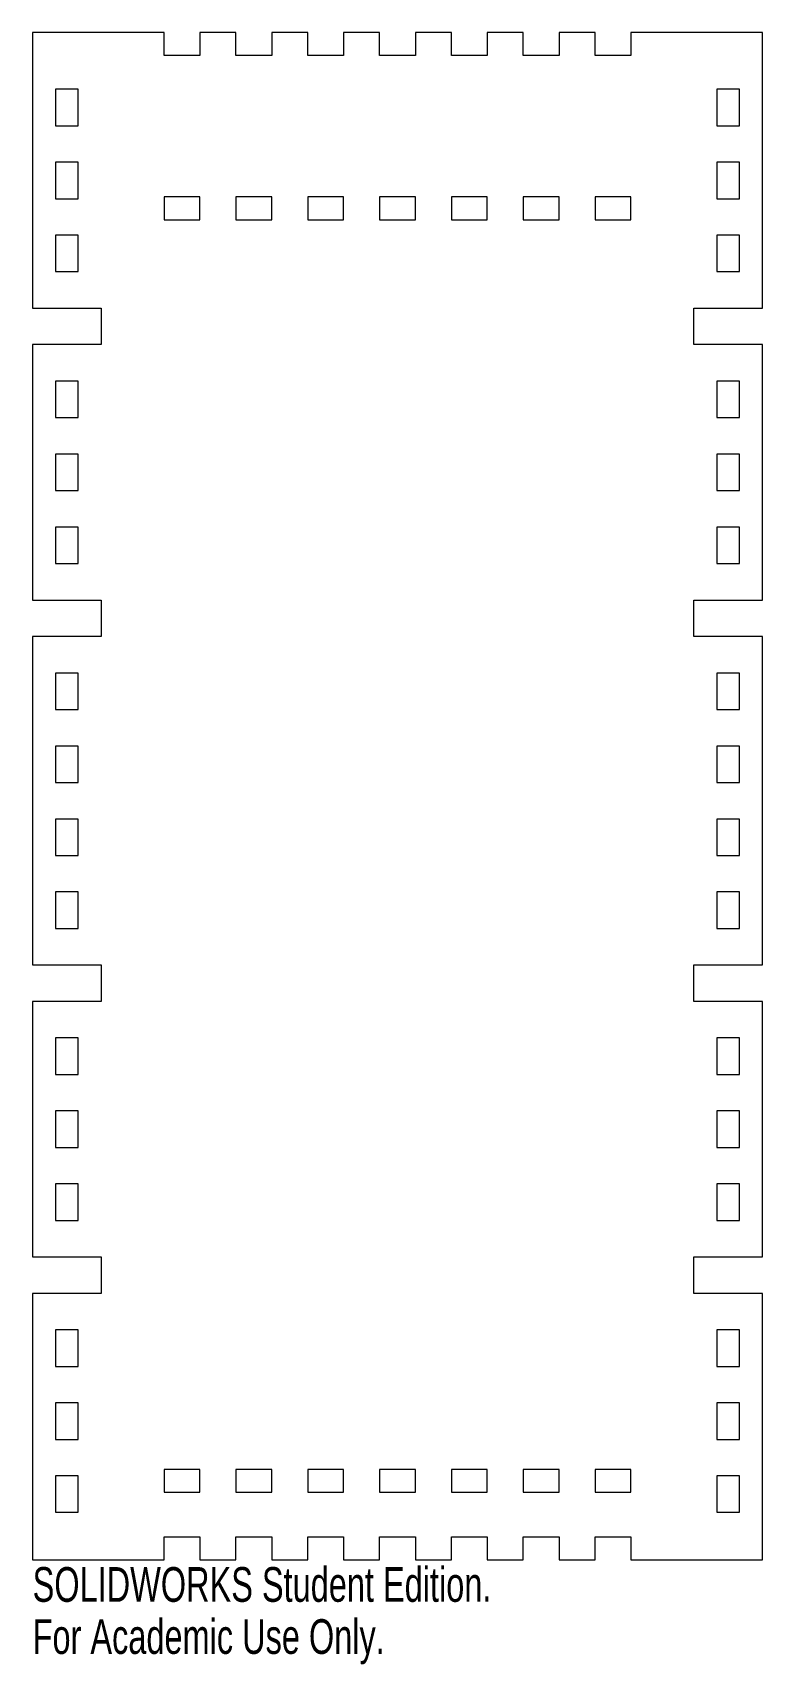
# Model space of a CAD drawing. Header units: inches. Extents: x -2.56 to 1.44, y -7.27 to 1.67.
import ezdxf

# ---------------------------------------------------------------- set-up
doc = ezdxf.new("R2010")
doc.units = ezdxf.units.IN
doc.header["$MEASUREMENT"] = 0
doc.styles.add('SLDTEXTSTYLE0', font='TXT', dxfattribs={"width": 0.7})

msp = doc.modelspace()

# ---------------------------------------------------------------- linework, layer by layer
at = {"color": 7, "linetype": 'Continuous', "lineweight": 15}
for p, q in [((-2.5551, 1.6726), (-2.5551, 0.1626)), ((-1.8346, 1.6726), (-2.5551, 1.6726)), ((-1.8346, 1.5476), (-1.8346, 1.6726)), ((-1.6378, 1.6726), (-1.6378, 1.5476)), ((-1.4409, 1.6726), (-1.6378, 1.6726)), ((-1.4409, 1.5476), (-1.4409, 1.6726)), ((-1.2441, 1.6726), (-1.2441, 1.5476)), ((-1.0472, 1.6726), (-1.2441, 1.6726)), ((-1.0472, 1.5476), (-1.0472, 1.6726)), ((-0.8504, 1.6726), (-0.8504, 1.5476)), ((-0.6535, 1.6726), (-0.8504, 1.6726)), ((-0.6535, 1.5476), (-0.6535, 1.6726)), ((-0.4567, 1.6726), (-0.4567, 1.5476)), ((-0.2598, 1.6726), (-0.4567, 1.6726)), ((-0.2598, 1.5476), (-0.2598, 1.6726)), ((-0.063, 1.6726), (-0.063, 1.5476)), ((0.1339, 1.6726), (-0.063, 1.6726)), ((0.1339, 1.5476), (0.1339, 1.6726)), ((0.3307, 1.6726), (0.3307, 1.5476)), ((0.5276, 1.6726), (0.3307, 1.6726)), ((0.5276, 1.5476), (0.5276, 1.6726)), ((0.7244, 1.6726), (0.7244, 1.5476)), ((1.4449, 1.6726), (0.7244, 1.6726)), ((1.4449, 0.1626), (1.4449, 1.6726)), ((-1.6378, 1.5476), (-1.8346, 1.5476)), ((-1.2441, 1.5476), (-1.4409, 1.5476)), ((-0.8504, 1.5476), (-1.0472, 1.5476)), ((-0.4567, 1.5476), (-0.6535, 1.5476)), ((-0.063, 1.5476), (-0.2598, 1.5476)), ((0.3307, 1.5476), (0.1339, 1.5476)), ((0.7244, 1.5476), (0.5276, 1.5476)), ((-2.3051, 1.3626), (-2.4301, 1.3626)), ((-2.4301, 1.3626), (-2.4301, 1.1626)), ((-2.3051, 1.1626), (-2.3051, 1.3626)), ((1.3199, 1.3626), (1.1949, 1.3626)), ((1.1949, 1.3626), (1.1949, 1.1626)), ((1.3199, 1.1626), (1.3199, 1.3626)), ((-2.4301, 1.1626), (-2.3051, 1.1626)), ((1.1949, 1.1626), (1.3199, 1.1626)), ((-2.3051, 0.9626), (-2.4301, 0.9626)), ((-2.4301, 0.9626), (-2.4301, 0.7626)), ((-2.3051, 0.7626), (-2.3051, 0.9626)), ((1.3199, 0.9626), (1.1949, 0.9626)), ((1.1949, 0.9626), (1.1949, 0.7626)), ((1.3199, 0.7626), (1.3199, 0.9626)), ((-2.4301, 0.7626), (-2.3051, 0.7626)), ((-1.6378, 0.7721), (-1.8346, 0.7721)), ((-1.8346, 0.7721), (-1.8346, 0.6471)), ((-1.6378, 0.6471), (-1.6378, 0.7721)), ((-1.2441, 0.7721), (-1.4409, 0.7721)), ((-1.4409, 0.7721), (-1.4409, 0.6471)), ((-1.2441, 0.6471), (-1.2441, 0.7721)), ((-0.8504, 0.7721), (-1.0472, 0.7721)), ((-1.0472, 0.7721), (-1.0472, 0.6471)), ((-0.8504, 0.6471), (-0.8504, 0.7721)), ((-0.4567, 0.7721), (-0.6535, 0.7721)), ((-0.6535, 0.7721), (-0.6535, 0.6471)), ((-0.4567, 0.6471), (-0.4567, 0.7721)), ((-0.063, 0.7721), (-0.2598, 0.7721)), ((-0.2598, 0.7721), (-0.2598, 0.6471)), ((-0.063, 0.6471), (-0.063, 0.7721)), ((0.3307, 0.7721), (0.1339, 0.7721)), ((0.1339, 0.7721), (0.1339, 0.6471)), ((0.3307, 0.6471), (0.3307, 0.7721)), ((0.7244, 0.7721), (0.5276, 0.7721)), ((0.5276, 0.7721), (0.5276, 0.6471)), ((0.7244, 0.6471), (0.7244, 0.7721)), ((1.1949, 0.7626), (1.3199, 0.7626)), ((-1.8346, 0.6471), (-1.6378, 0.6471)), ((-1.4409, 0.6471), (-1.2441, 0.6471)), ((-1.0472, 0.6471), (-0.8504, 0.6471)), ((-0.6535, 0.6471), (-0.4567, 0.6471)), ((-0.2598, 0.6471), (-0.063, 0.6471)), ((0.1339, 0.6471), (0.3307, 0.6471)), ((0.5276, 0.6471), (0.7244, 0.6471)), ((-2.3051, 0.5626), (-2.4301, 0.5626)), ((-2.4301, 0.5626), (-2.4301, 0.3626)), ((-2.3051, 0.3626), (-2.3051, 0.5626)), ((1.3199, 0.5626), (1.1949, 0.5626)), ((1.1949, 0.5626), (1.1949, 0.3626)), ((1.3199, 0.3626), (1.3199, 0.5626)), ((-2.4301, 0.3626), (-2.3051, 0.3626)), ((1.1949, 0.3626), (1.3199, 0.3626)), ((-2.5551, 0.1626), (-2.1801, 0.1626)), ((-2.1801, 0.1626), (-2.1801, -0.0374)), ((1.0699, 0.1626), (1.4449, 0.1626)), ((1.0699, -0.0374), (1.0699, 0.1626)), ((-2.5551, -0.0374), (-2.5551, -1.4374)), ((-2.1801, -0.0374), (-2.5551, -0.0374)), ((1.4449, -0.0374), (1.0699, -0.0374)), ((1.4449, -1.4374), (1.4449, -0.0374)), ((-2.3051, -0.2374), (-2.4301, -0.2374)), ((-2.4301, -0.2374), (-2.4301, -0.4374)), ((-2.3051, -0.4374), (-2.3051, -0.2374)), ((1.3199, -0.2374), (1.1949, -0.2374)), ((1.1949, -0.2374), (1.1949, -0.4374)), ((1.3199, -0.4374), (1.3199, -0.2374)), ((-2.4301, -0.4374), (-2.3051, -0.4374)), ((1.1949, -0.4374), (1.3199, -0.4374)), ((-2.3051, -0.6374), (-2.4301, -0.6374)), ((-2.4301, -0.6374), (-2.4301, -0.8374)), ((-2.3051, -0.8374), (-2.3051, -0.6374)), ((1.3199, -0.6374), (1.1949, -0.6374)), ((1.1949, -0.6374), (1.1949, -0.8374)), ((1.3199, -0.8374), (1.3199, -0.6374)), ((-2.4301, -0.8374), (-2.3051, -0.8374)), ((1.1949, -0.8374), (1.3199, -0.8374)), ((-2.3051, -1.0374), (-2.4301, -1.0374)), ((-2.4301, -1.0374), (-2.4301, -1.2374)), ((-2.3051, -1.2374), (-2.3051, -1.0374)), ((1.3199, -1.0374), (1.1949, -1.0374)), ((1.1949, -1.0374), (1.1949, -1.2374)), ((1.3199, -1.2374), (1.3199, -1.0374)), ((-2.4301, -1.2374), (-2.3051, -1.2374)), ((1.1949, -1.2374), (1.3199, -1.2374)), ((-2.5551, -1.4374), (-2.1801, -1.4374)), ((-2.1801, -1.4374), (-2.1801, -1.6374)), ((1.0699, -1.4374), (1.4449, -1.4374)), ((1.0699, -1.6374), (1.0699, -1.4374)), ((-2.5551, -1.6374), (-2.5551, -3.4374)), ((-2.1801, -1.6374), (-2.5551, -1.6374)), ((1.4449, -1.6374), (1.0699, -1.6374)), ((1.4449, -3.4374), (1.4449, -1.6374)), ((-2.3051, -1.8374), (-2.4301, -1.8374)), ((-2.4301, -1.8374), (-2.4301, -2.0374)), ((-2.3051, -2.0374), (-2.3051, -1.8374)), ((1.3199, -1.8374), (1.1949, -1.8374)), ((1.1949, -1.8374), (1.1949, -2.0374)), ((1.3199, -2.0374), (1.3199, -1.8374)), ((-2.4301, -2.0374), (-2.3051, -2.0374)), ((1.1949, -2.0374), (1.3199, -2.0374)), ((-2.3051, -2.2374), (-2.4301, -2.2374)), ((-2.4301, -2.2374), (-2.4301, -2.4374)), ((-2.3051, -2.4374), (-2.3051, -2.2374)), ((1.3199, -2.2374), (1.1949, -2.2374)), ((1.1949, -2.2374), (1.1949, -2.4374)), ((1.3199, -2.4374), (1.3199, -2.2374)), ((-2.4301, -2.4374), (-2.3051, -2.4374)), ((1.1949, -2.4374), (1.3199, -2.4374)), ((-2.3051, -2.6374), (-2.4301, -2.6374)), ((-2.4301, -2.6374), (-2.4301, -2.8374)), ((-2.3051, -2.8374), (-2.3051, -2.6374)), ((1.3199, -2.6374), (1.1949, -2.6374)), ((1.1949, -2.6374), (1.1949, -2.8374)), ((1.3199, -2.8374), (1.3199, -2.6374)), ((-2.4301, -2.8374), (-2.3051, -2.8374)), ((1.1949, -2.8374), (1.3199, -2.8374)), ((-2.3051, -3.0374), (-2.4301, -3.0374)), ((-2.4301, -3.0374), (-2.4301, -3.2374)), ((-2.3051, -3.2374), (-2.3051, -3.0374)), ((1.3199, -3.0374), (1.1949, -3.0374)), ((1.1949, -3.0374), (1.1949, -3.2374)), ((1.3199, -3.2374), (1.3199, -3.0374)), ((-2.4301, -3.2374), (-2.3051, -3.2374)), ((1.1949, -3.2374), (1.3199, -3.2374)), ((-2.5551, -3.4374), (-2.1801, -3.4374)), ((-2.1801, -3.4374), (-2.1801, -3.6374)), ((1.0699, -3.4374), (1.4449, -3.4374)), ((1.0699, -3.6374), (1.0699, -3.4374)), ((-2.5551, -3.6374), (-2.5551, -5.0374)), ((-2.1801, -3.6374), (-2.5551, -3.6374)), ((1.4449, -3.6374), (1.0699, -3.6374)), ((1.4449, -5.0374), (1.4449, -3.6374)), ((-2.3051, -3.8374), (-2.4301, -3.8374)), ((-2.4301, -3.8374), (-2.4301, -4.0374)), ((-2.3051, -4.0374), (-2.3051, -3.8374)), ((1.3199, -3.8374), (1.1949, -3.8374)), ((1.1949, -3.8374), (1.1949, -4.0374)), ((1.3199, -4.0374), (1.3199, -3.8374)), ((-2.4301, -4.0374), (-2.3051, -4.0374)), ((1.1949, -4.0374), (1.3199, -4.0374)), ((-2.3051, -4.2374), (-2.4301, -4.2374)), ((-2.4301, -4.2374), (-2.4301, -4.4374)), ((-2.3051, -4.4374), (-2.3051, -4.2374)), ((1.3199, -4.2374), (1.1949, -4.2374)), ((1.1949, -4.2374), (1.1949, -4.4374)), ((1.3199, -4.4374), (1.3199, -4.2374)), ((-2.4301, -4.4374), (-2.3051, -4.4374)), ((1.1949, -4.4374), (1.3199, -4.4374)), ((-2.3051, -4.6374), (-2.4301, -4.6374)), ((-2.4301, -4.6374), (-2.4301, -4.8374)), ((-2.3051, -4.8374), (-2.3051, -4.6374)), ((1.3199, -4.6374), (1.1949, -4.6374)), ((1.1949, -4.6374), (1.1949, -4.8374)), ((1.3199, -4.8374), (1.3199, -4.6374)), ((-2.4301, -4.8374), (-2.3051, -4.8374)), ((1.1949, -4.8374), (1.3199, -4.8374)), ((-2.5551, -5.0374), (-2.1801, -5.0374)), ((-2.1801, -5.0374), (-2.1801, -5.2374)), ((1.0699, -5.0374), (1.4449, -5.0374)), ((1.0699, -5.2374), (1.0699, -5.0374)), ((-2.1801, -5.2374), (-2.5551, -5.2374)), ((-2.5551, -5.2374), (-2.5551, -6.6974)), ((1.4449, -5.2374), (1.0699, -5.2374)), ((1.4449, -6.6974), (1.4449, -5.2374)), ((-2.3051, -5.4374), (-2.4301, -5.4374)), ((-2.4301, -5.4374), (-2.4301, -5.6374)), ((-2.3051, -5.6374), (-2.3051, -5.4374)), ((1.3199, -5.4374), (1.1949, -5.4374)), ((1.1949, -5.4374), (1.1949, -5.6374)), ((1.3199, -5.6374), (1.3199, -5.4374)), ((-2.4301, -5.6374), (-2.3051, -5.6374)), ((1.1949, -5.6374), (1.3199, -5.6374)), ((-2.3051, -5.8374), (-2.4301, -5.8374)), ((-2.4301, -5.8374), (-2.4301, -6.0374)), ((-2.3051, -6.0374), (-2.3051, -5.8374)), ((1.3199, -5.8374), (1.1949, -5.8374)), ((1.1949, -5.8374), (1.1949, -6.0374)), ((1.3199, -6.0374), (1.3199, -5.8374)), ((-2.4301, -6.0374), (-2.3051, -6.0374)), ((1.1949, -6.0374), (1.3199, -6.0374)), ((-2.3051, -6.2374), (-2.4301, -6.2374)), ((-2.4301, -6.2374), (-2.4301, -6.4374)), ((-2.3051, -6.4374), (-2.3051, -6.2374)), ((-1.6378, -6.2024), (-1.8346, -6.2024)), ((-1.8346, -6.2024), (-1.8346, -6.3274)), ((-1.6378, -6.3274), (-1.6378, -6.2024)), ((-1.2441, -6.2024), (-1.4409, -6.2024)), ((-1.4409, -6.2024), (-1.4409, -6.3274)), ((-1.2441, -6.3274), (-1.2441, -6.2024)), ((-0.8504, -6.2024), (-1.0472, -6.2024)), ((-1.0472, -6.2024), (-1.0472, -6.3274)), ((-0.8504, -6.3274), (-0.8504, -6.2024)), ((-0.4567, -6.2024), (-0.6535, -6.2024)), ((-0.6535, -6.2024), (-0.6535, -6.3274)), ((-0.4567, -6.3274), (-0.4567, -6.2024)), ((-0.063, -6.2024), (-0.2598, -6.2024)), ((-0.2598, -6.2024), (-0.2598, -6.3274)), ((-0.063, -6.3274), (-0.063, -6.2024)), ((0.3307, -6.2024), (0.1339, -6.2024)), ((0.1339, -6.2024), (0.1339, -6.3274)), ((0.3307, -6.3274), (0.3307, -6.2024)), ((0.7244, -6.2024), (0.5276, -6.2024)), ((0.5276, -6.2024), (0.5276, -6.3274)), ((0.7244, -6.3274), (0.7244, -6.2024)), ((1.3199, -6.2374), (1.1949, -6.2374)), ((1.1949, -6.2374), (1.1949, -6.4374)), ((1.3199, -6.4374), (1.3199, -6.2374)), ((-1.8346, -6.3274), (-1.6378, -6.3274)), ((-1.4409, -6.3274), (-1.2441, -6.3274)), ((-1.0472, -6.3274), (-0.8504, -6.3274)), ((-0.6535, -6.3274), (-0.4567, -6.3274)), ((-0.2598, -6.3274), (-0.063, -6.3274)), ((0.1339, -6.3274), (0.3307, -6.3274)), ((0.5276, -6.3274), (0.7244, -6.3274)), ((-2.4301, -6.4374), (-2.3051, -6.4374)), ((1.1949, -6.4374), (1.3199, -6.4374)), ((-1.8346, -6.5724), (-1.6378, -6.5724)), ((-1.8346, -6.6974), (-1.8346, -6.5724)), ((-1.6378, -6.5724), (-1.6378, -6.6974)), ((-1.4409, -6.5724), (-1.2441, -6.5724)), ((-1.4409, -6.6974), (-1.4409, -6.5724)), ((-1.2441, -6.5724), (-1.2441, -6.6974)), ((-1.0472, -6.5724), (-0.8504, -6.5724)), ((-1.0472, -6.6974), (-1.0472, -6.5724)), ((-0.8504, -6.5724), (-0.8504, -6.6974)), ((-0.6535, -6.5724), (-0.4567, -6.5724)), ((-0.6535, -6.6974), (-0.6535, -6.5724)), ((-0.4567, -6.5724), (-0.4567, -6.6974)), ((-0.2598, -6.5724), (-0.063, -6.5724)), ((-0.2598, -6.6974), (-0.2598, -6.5724)), ((-0.063, -6.5724), (-0.063, -6.6974)), ((0.1339, -6.5724), (0.3307, -6.5724)), ((0.1339, -6.6974), (0.1339, -6.5724)), ((0.3307, -6.5724), (0.3307, -6.6974)), ((0.5276, -6.5724), (0.7244, -6.5724)), ((0.5276, -6.6974), (0.5276, -6.5724)), ((0.7244, -6.5724), (0.7244, -6.6974)), ((-2.5551, -6.6974), (-1.8346, -6.6974)), ((-1.6378, -6.6974), (-1.4409, -6.6974)), ((-1.2441, -6.6974), (-1.0472, -6.6974)), ((-0.8504, -6.6974), (-0.6535, -6.6974)), ((-0.4567, -6.6974), (-0.2598, -6.6974)), ((-0.063, -6.6974), (0.1339, -6.6974)), ((0.3307, -6.6974), (0.5276, -6.6974)), ((0.7244, -6.6974), (1.4449, -6.6974))]:
    msp.add_line(p, q, dxfattribs=at)

# ---------------------------------------------------------------- texts
at = {"color": 7, "linetype": 'Continuous', "char_height": 0.1903, "attachment_point": 1, "style": 'SLDTEXTSTYLE0'}
for s, insert in [('SOLIDWORKS Student Edition.', (-2.5551, -6.7375)), ('For Academic Use Only.', (-2.5551, -7.023))]:
    msp.add_mtext(s, dxfattribs=dict(at, insert=insert))

doc.saveas('drawing.dxf')
